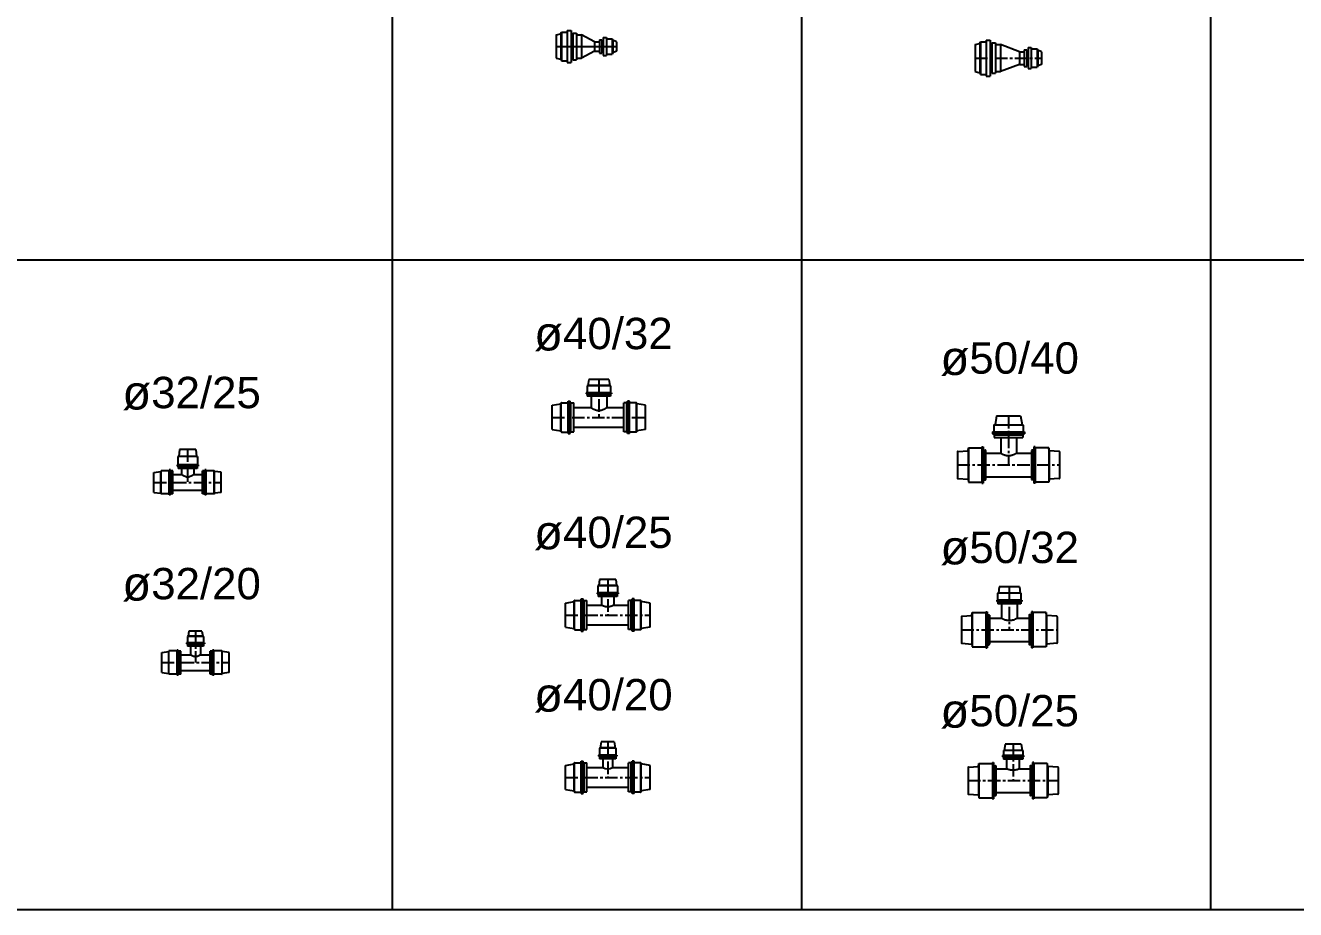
# Model space of a CAD drawing. Header units: millimetres. Extents: x 1218 to 72853, y -34712 to 16286.
# Drawn here: x 23928 to 27168, y -14644 to -12388 of the extents above; entities that cross this region are included whole.
import ezdxf

# ---------------------------------------------------------------- set-up
doc = ezdxf.new("R2010")
doc.units = ezdxf.units.MM
doc.linetypes.add('CENTER', pattern=[50.8, 31.75, -6.35, 6.35, -6.35])
doc.styles.get("Standard").update_dxf_attribs({"font": 'arial.ttf'})

# ---------------------------------------------------------------- blocks, each defined once
blk = doc.blocks.new('GIAM-D50x25 HDPE')
at = {"linetype": 'Continuous'}
for p, q in [((-69.8, 34.5), (-57.8, 37.3)), ((-69.8, 34.5), (-69.8, -34.5)), ((-57.8, 37.3), (-55.8, 41.8)), ((-55.8, 41.8), (-41.5, 41.8)), ((-41.5, 46), (-31.6, 46)), ((-27.3, 34.5), (-31.6, 34.5)), ((-27.3, 38.7), (-17.8, 38.7)), ((-17.8, 38.7), (-17.8, -38.7)), ((-17.8, 34.5), (-5.4, 34.5)), ((43, 16.2), (-5.4, 34.5)), ((43, 16.2), (55.4, 16.2)), ((55.4, 21.2), (55.4, -21.2)), ((55.4, 21.2), (62.1, 21.2)), ((62.1, 16.2), (65.5, 16.2)), ((65.5, 27), (73.4, 27)), ((73.4, 23.6), (88.3, 23.6)), ((89.8, 20.1), (88.3, 23.6)), ((99.1, 16.2), (89.8, 20.1)), ((99.1, 16.2), (99.1, -16.2)), ((43, -16.2), (-5.4, -34.5)), ((43, -16.2), (55.4, -16.2)), ((55.4, -21.2), (62.1, -21.2)), ((62.1, -16.2), (65.5, -16.2)), ((65.5, -27), (73.4, -27)), ((73.4, -23.6), (88.3, -23.6)), ((89.8, -20.1), (88.3, -23.6)), ((99.1, -16.2), (89.8, -20.1)), ((-69.8, -34.5), (-57.8, -37.3)), ((-57.8, -37.3), (-55.8, -41.8)), ((-55.8, -41.8), (-41.5, -41.8)), ((-41.5, -46), (-31.6, -46)), ((-27.3, -34.5), (-31.6, -34.5)), ((-27.3, -38.7), (-17.8, -38.7)), ((-17.8, -34.5), (-5.4, -34.5))]:
    blk.add_line(p, q, dxfattribs=at)
at = {"color": 8, "linetype": 'Continuous'}
for p, q in [((-57.8, 37.3), (-57.8, -37.3)), ((-55.8, 41.8), (-55.8, -41.8)), ((-41.5, 46), (-41.5, -46)), ((-31.6, 46), (-31.6, -46)), ((-27.3, 38.7), (-27.3, -38.7)), ((-5.4, 34.5), (-5.4, -34.5)), ((43, 16.2), (43, -16.2)), ((62.1, 21.2), (62.1, -21.2)), ((65.5, 27), (65.5, -27)), ((73.4, 27), (73.4, -27)), ((88.3, 23.6), (88.3, -23.6)), ((89.8, 20.1), (89.8, -20.1))]:
    blk.add_line(p, q, dxfattribs=at)
at = {"color": 8, "linetype": 'CENTER'}
blk.add_line((-69.8, 0), (99.1, 0), dxfattribs=at)
at = {"linetype": 'Continuous', "flags": 1}
for p in [(-41.5, 0), (73.4, 0)]:
    blk.add_attdef('AMC', p, '', height=0.5, dxfattribs=at)
blk = doc.blocks.new('GIAM-D40x20 HDPE')
at = {"color": 7}
for p, q in [((-57, 32.3), (-55.1, 36.8)), ((-55.1, 36.8), (-40.7, 36.8)), ((-40.7, 41), (-30.8, 41)), ((-26.5, 33.7), (-17, 33.7)), ((-17, 33.7), (-17, -33.7)), ((-69, 29.5), (-57, 32.3)), ((-69, 29.5), (-69, -29.5)), ((-26.5, 29.5), (-30.8, 29.5)), ((41.2, 17.2), (41.2, -17.2)), ((41.2, 17.2), (47.8, 17.2)), ((47.8, 12.2), (51.3, 12.2)), ((51.3, 23), (59.2, 23)), ((59.2, 19.6), (74.1, 19.6)), ((75.6, 16.1), (74.1, 19.6)), ((84.8, 12.2), (75.6, 16.1)), ((84.8, 12.2), (84.8, -12.2)), ((-69, -29.5), (-57, -32.3)), ((-57, -32.3), (-55.1, -36.8)), ((-26.5, -29.5), (-30.8, -29.5)), ((41.2, -17.2), (47.8, -17.2)), ((47.8, -12.2), (51.3, -12.2)), ((51.3, -23), (59.2, -23)), ((59.2, -19.6), (74.1, -19.6)), ((75.6, -16.1), (74.1, -19.6)), ((84.8, -12.2), (75.6, -16.1)), ((-55.1, -36.8), (-40.7, -36.8)), ((-40.7, -41), (-30.8, -41)), ((-26.5, -33.7), (-17, -33.7))]:
    blk.add_line(p, q, dxfattribs=at)
at = {"color": 8}
for p, q in [((-55.1, 36.8), (-55.1, -36.8)), ((-40.7, 41), (-40.7, -41)), ((-30.8, 41), (-30.8, -41)), ((-26.5, 33.7), (-26.5, -33.7)), ((-69, 0), (84.8, 0)), ((-57, 32.3), (-57, -32.3)), ((-4.6, 29.5), (-4.6, -29.5)), ((28.8, 12.2), (28.8, -12.2)), ((47.8, 17.2), (47.8, -17.2)), ((51.3, 23), (51.3, -23)), ((59.2, 23), (59.2, -23)), ((74.1, 19.6), (74.1, -19.6)), ((75.6, 16.1), (75.6, -16.1))]:
    blk.add_line(p, q, dxfattribs=at)
for p, q in [((-17, 29.5), (-4.6, 29.5)), ((28.8, 12.2), (-4.6, 29.5)), ((28.8, 12.2), (41.2, 12.2)), ((-17, -29.5), (-4.6, -29.5)), ((28.8, -12.2), (-4.6, -29.5)), ((28.8, -12.2), (41.2, -12.2))]:
    blk.add_line(p, q)
at = {"linetype": 'Continuous', "flags": 1}
for p in [(-40.7, 0), (59.2, 0)]:
    blk.add_attdef('AMC', p, '', height=0.5, dxfattribs=at)
blk = doc.blocks.new('TE-D50x40 HDPE')
at = {"color": 7}
for p, q in [((-37.4, 101.3), (-37.4, 84.6)), ((-34.5, 102.8), (-36.8, 102.1)), ((-30.7, 125.1), (-34.5, 102.8)), ((-30.7, 125.1), (30.7, 125.1)), ((30.7, 125.1), (34.5, 102.8)), ((34.5, 102.8), (36.8, 102.1)), ((37.4, 101.3), (37.4, 84.6)), ((-41, 84.6), (-41, 79.5)), ((-36.9, 77.3), (-36.9, 69.9)), ((-36.9, 69.9), (36.9, 69.9)), ((-34.9, 79.5), (-34.9, 77.3)), ((34.9, 79.5), (34.9, 77.3)), ((36.9, 77.3), (36.9, 69.9)), ((41, 84.6), (41, 79.5)), ((-130.1, 33.4), (-130.1, -33.4)), ((-129.1, 34.4), (-103.4, 36.5)), ((-103.4, 36.5), (-102.5, 43.8)), ((-102.5, 43.8), (-68, 43.8)), ((-68, 46), (-64.9, 46)), ((-63.5, 36.8), (-64.9, 36.8)), ((-63.5, 38.1), (-59.8, 38.1)), ((-58.8, 37.1), (-58.8, -37.1)), ((58.8, 37.1), (58.8, -37.1)), ((63.5, 38.1), (59.8, 38.1)), ((63.5, 36.8), (64.9, 36.8)), ((68, 46), (64.9, 46)), ((102.5, 43.8), (68, 43.8)), ((103.4, 36.5), (102.5, 43.8)), ((129.1, 34.4), (103.4, 36.5)), ((130.1, 33.4), (130.1, -33.4)), ((-129.1, -34.4), (-103.4, -36.5)), ((-103.4, -36.5), (-102.5, -43.8)), ((-102.5, -43.8), (-68, -43.8)), ((-68, -46), (-64.9, -46)), ((-63.5, -36.8), (-64.9, -36.8)), ((-63.5, -38.1), (-59.8, -38.1)), ((63.5, -38.1), (59.8, -38.1)), ((63.5, -36.8), (64.9, -36.8)), ((68, -46), (64.9, -46)), ((102.5, -43.8), (68, -43.8)), ((103.4, -36.5), (102.5, -43.8)), ((129.1, -34.4), (103.4, -36.5))]:
    blk.add_line(p, q, dxfattribs=at)
at = {"color": 8}
for p, q in [((-36.8, 102.1), (36.8, 102.1)), ((-34.5, 102.8), (34.5, 102.8)), ((-41, 84.6), (41, 84.6)), ((-41, 79.5), (41, 79.5)), ((-36.9, 77.3), (36.9, 77.3)), ((-103.4, 36.5), (-103.4, -36.5)), ((-102.5, 43.8), (-102.5, -43.8)), ((-68, 46), (-68, -46)), ((-64.9, 46), (-64.9, -46)), ((-63.5, 38.1), (-63.5, -38.1)), ((63.5, 38.1), (63.5, -38.1)), ((64.9, 46), (64.9, -46)), ((68, 46), (68, -46)), ((102.5, 43.8), (102.5, -43.8)), ((103.4, 36.5), (103.4, -36.5))]:
    blk.add_line(p, q, dxfattribs=at)
at = {"color": 8, "linetype": 'CENTER'}
for p, q in [((0, 125.1), (0, 0)), ((-130.1, 0), (130.1, 0))]:
    blk.add_line(p, q, dxfattribs=at)
for p, q in [((-20, 69.9), (-20, 30)), ((20, 69.9), (20, 30)), ((-58.8, 30), (-20, 30)), ((20, 30), (58.8, 30)), ((-58.8, -30), (58.8, -30))]:
    blk.add_line(p, q)
at = {"color": 7}
for centre, radius, start, end in [((-36.7, 101.3), 0.726, 99.043, 184.7105), ((36.7, 101.3), 0.726, 355.2895, 80.957), ((-129.1, 33.4), 0.997, 90, 180), ((-59.8, 37.1), 1, 0, 90), ((59.8, 37.1), 1, 90, 180), ((129.1, 33.4), 0.997, 0, 90), ((-129.1, -33.4), 0.997, 180, 270), ((-59.8, -37.1), 1, 270, 0), ((59.8, -37.1), 1, 180, 270), ((129.1, -33.4), 0.997, 270, 0)]:
    blk.add_arc(centre, radius, start, end, dxfattribs=at)
for points, knots in [([(-20, 30), (-19.7, 29.8), (-19.3, 29.7), (-18.4, 29.2), (-17.8, 28.8), (-16.5, 28.2), (-15.8, 27.9), (-13.6, 26.9), (-12.1, 26.3), (-9.6, 25.5), (-8.8, 25.3), (-7.1, 24.9), (-6.2, 24.7), (-4.4, 24.4), (-3.5, 24.3), (-1.8, 24.1), (-0.9, 24.1), (0, 24.1)], [145.423359, 145.423359, 145.423359, 145.423359, 147.00832, 147.00832, 149.648771, 149.648771, 152.289222, 152.289222, 157.570124, 157.570124, 160.210575, 160.210575, 162.851026, 162.851026, 165.491477, 165.491477, 168.131928, 168.131928, 168.131928, 168.131928]), ([(0, 24.1), (0.9, 24.1), (1.8, 24.1), (3.5, 24.3), (4.4, 24.4), (6.2, 24.7), (7.1, 24.9), (8.8, 25.3), (9.6, 25.5), (12.1, 26.3), (13.6, 26.9), (15.8, 27.9), (16.5, 28.2), (17.8, 28.9), (18.4, 29.2), (19.3, 29.7), (19.7, 29.8), (20, 30)], [0, 0, 0, 0, 2.640588, 2.640588, 5.281176, 5.281176, 7.921764, 7.921764, 10.562352, 10.562352, 15.843528, 15.843528, 18.484116, 18.484116, 21.124704, 21.124704, 22.710371, 22.710371, 22.710371, 22.710371])]:
    blk.add_open_spline(points, degree=3, knots=knots, dxfattribs=at)
at = {"linetype": 'Continuous', "flags": 1}
for p in [(0, 84.6), (-68, 0), (68, 0)]:
    blk.add_attdef('AMC', p, '', height=0.5, dxfattribs=at)
blk = doc.blocks.new('TE-D50x32 HDPE')
at = {"color": 7}
for p, q in [((-25.6, 109.2), (-27.9, 93.5)), ((25.6, 109.2), (-25.6, 109.2)), ((25.6, 109.2), (27.9, 93.5)), ((-32, 75.2), (-32, 72)), ((-27.9, 93.5), (-29.8, 93)), ((-29.8, 93), (-29.8, 75.2)), ((-29.5, 70.6), (-29.5, 66)), ((29.5, 66), (-29.5, 66)), ((-28.2, 72), (-28.2, 70.6)), ((27.9, 93.5), (29.8, 93)), ((28.2, 72), (28.2, 70.6)), ((29.5, 70.6), (29.5, 66)), ((29.8, 93), (29.8, 75.2)), ((32, 75.2), (32, 72)), ((-122, 33.4), (-122, -33.4)), ((-121, 34.4), (-95.3, 36.5)), ((-95.3, 36.5), (-94.4, 43.8)), ((-94.4, 43.8), (-59.9, 43.8)), ((-59.9, 46), (-56.8, 46)), ((-55.4, 36.8), (-56.8, 36.8)), ((-55.4, 38.1), (-51.7, 38.1)), ((-50.7, 37.1), (-50.7, -37.1)), ((50.7, 37.1), (50.7, -37.1)), ((55.4, 38.1), (51.7, 38.1)), ((55.4, 36.8), (56.8, 36.8)), ((59.9, 46), (56.8, 46)), ((94.4, 43.8), (59.9, 43.8)), ((95.3, 36.5), (94.4, 43.8)), ((121, 34.4), (95.3, 36.5)), ((122, 33.4), (122, -33.4)), ((-121, -34.4), (-95.3, -36.5)), ((-95.3, -36.5), (-94.4, -43.8)), ((-94.4, -43.8), (-59.9, -43.8)), ((-59.9, -46), (-56.8, -46)), ((-55.4, -36.8), (-56.8, -36.8)), ((-55.4, -38.1), (-51.7, -38.1)), ((55.4, -38.1), (51.7, -38.1)), ((55.4, -36.8), (56.8, -36.8)), ((59.9, -46), (56.8, -46)), ((94.4, -43.8), (59.9, -43.8)), ((95.3, -36.5), (94.4, -43.8)), ((121, -34.4), (95.3, -36.5))]:
    blk.add_line(p, q, dxfattribs=at)
at = {"color": 8, "linetype": 'CENTER'}
for p, q in [((0, 109.2), (0, 0)), ((-122, 0), (122, 0))]:
    blk.add_line(p, q, dxfattribs=at)
at = {"color": 8}
for p, q in [((32, 75.2), (-32, 75.2)), ((32, 72), (-32, 72)), ((29.8, 93), (-29.8, 93)), ((29.5, 70.6), (-29.5, 70.6)), ((27.9, 93.5), (-27.9, 93.5)), ((-95.3, 36.5), (-95.3, -36.5)), ((-94.4, 43.8), (-94.4, -43.8)), ((-59.9, 46), (-59.9, -46)), ((-56.8, 46), (-56.8, -46)), ((-55.4, 38.1), (-55.4, -38.1)), ((55.4, 38.1), (55.4, -38.1)), ((56.8, 46), (56.8, -46)), ((59.9, 46), (59.9, -46)), ((94.4, 43.8), (94.4, -43.8)), ((95.3, 36.5), (95.3, -36.5))]:
    blk.add_line(p, q, dxfattribs=at)
for p, q in [((-20, 66), (-20, 30)), ((20, 66), (20, 30)), ((-50.7, 30), (-20, 30)), ((20, 30), (50.7, 30)), ((-50.7, -30), (50.7, -30))]:
    blk.add_line(p, q)
at = {"color": 7}
for centre, radius, start, end in [((-121, 33.4), 0.997, 90, 180), ((-51.7, 37.1), 1, 0, 90), ((51.7, 37.1), 1, 90, 180), ((121, 33.4), 0.997, 0, 90), ((-121, -33.4), 0.997, 180, 270), ((-51.7, -37.1), 1, 270, 0), ((51.7, -37.1), 1, 180, 270), ((121, -33.4), 0.997, 270, 0)]:
    blk.add_arc(centre, radius, start, end, dxfattribs=at)
for points, knots in [([(-20, 30), (-19.7, 29.8), (-19.3, 29.6), (-18.4, 29.1), (-17.8, 28.8), (-16.5, 28.2), (-15.8, 27.9), (-13.6, 26.9), (-12.1, 26.3), (-9.6, 25.5), (-8.8, 25.3), (-7.1, 24.9), (-6.2, 24.7), (-4.4, 24.4), (-3.5, 24.3), (-1.8, 24.1), (-0.9, 24.1), (0, 24.1)], [145.423479, 145.423479, 145.423479, 145.423479, 147.008398, 147.008398, 149.648839, 149.648839, 152.28928, 152.28928, 157.570163, 157.570163, 160.210604, 160.210604, 162.851046, 162.851046, 165.491487, 165.491487, 168.131928, 168.131928, 168.131928, 168.131928]), ([(0, 24.1), (0.9, 24.1), (1.8, 24.1), (3.5, 24.3), (4.4, 24.4), (6.2, 24.7), (7.1, 24.9), (8.8, 25.3), (9.6, 25.5), (12.1, 26.3), (13.6, 26.9), (15.8, 27.9), (16.5, 28.2), (17.8, 28.8), (18.4, 29.1), (19.3, 29.6), (19.7, 29.8), (20, 30)], [0, 0, 0, 0, 2.640597, 2.640597, 5.281193, 5.281193, 7.92179, 7.92179, 10.562387, 10.562387, 15.84358, 15.84358, 18.484176, 18.484176, 21.124773, 21.124773, 22.710492, 22.710492, 22.710492, 22.710492])]:
    blk.add_open_spline(points, degree=3, knots=knots, dxfattribs=at)
at = {"linetype": 'Continuous', "flags": 1}
for p in [(0, 75.2), (-59.9, 0), (59.9, 0)]:
    blk.add_attdef('AMC', p, '', height=0.5, dxfattribs=at)
blk = doc.blocks.new('TE-D50x25 HDPE')
at = {"color": 7}
for p, q in [((-22.9, 77.3), (-24.8, 76.7)), ((-24.8, 76.7), (-24.8, 63.9)), ((-20.6, 93), (-22.9, 77.3)), ((20.6, 93), (-20.6, 93)), ((20.6, 93), (22.9, 77.3)), ((22.9, 77.3), (24.8, 76.7)), ((24.8, 76.7), (24.8, 63.9)), ((-115, 33.4), (-115, -33.4)), ((-114, 34.4), (-88.3, 36.5)), ((-88.3, 36.5), (-87.4, 43.8)), ((-87.4, 43.8), (-52.9, 43.8)), ((-52.9, 46), (-49.8, 46)), ((-48.4, 36.8), (-49.8, 36.8)), ((-48.4, 38.1), (-44.7, 38.1)), ((-43.7, 37.1), (-43.7, -37.1)), ((-27, 63.9), (-27, 60.8)), ((-24.5, 59.4), (-24.5, 54.7)), ((24.5, 54.7), (-24.5, 54.7)), ((-23.2, 60.8), (-23.2, 59.4)), ((23.2, 60.8), (23.2, 59.4)), ((24.5, 59.4), (24.5, 54.7)), ((27, 63.9), (27, 60.8)), ((43.7, 37.1), (43.7, -37.1)), ((48.4, 38.1), (44.7, 38.1)), ((48.4, 36.8), (49.8, 36.8)), ((52.9, 46), (49.8, 46)), ((87.4, 43.8), (52.9, 43.8)), ((88.3, 36.5), (87.4, 43.8)), ((114, 34.4), (88.3, 36.5)), ((115, 33.4), (115, -33.4)), ((-114, -34.4), (-88.3, -36.5)), ((-88.3, -36.5), (-87.4, -43.8)), ((-87.4, -43.8), (-52.9, -43.8)), ((-52.9, -46), (-49.8, -46)), ((-48.4, -36.8), (-49.8, -36.8)), ((-48.4, -38.1), (-44.7, -38.1)), ((48.4, -38.1), (44.7, -38.1)), ((48.4, -36.8), (49.8, -36.8)), ((52.9, -46), (49.8, -46)), ((87.4, -43.8), (52.9, -43.8)), ((88.3, -36.5), (87.4, -43.8)), ((114, -34.4), (88.3, -36.5))]:
    blk.add_line(p, q, dxfattribs=at)
at = {"color": 8}
for p, q in [((24.8, 76.7), (-24.8, 76.7)), ((22.9, 77.3), (-22.9, 77.3)), ((-88.3, 36.5), (-88.3, -36.5)), ((-87.4, 43.8), (-87.4, -43.8)), ((-52.9, 46), (-52.9, -46)), ((-49.8, 46), (-49.8, -46)), ((-48.4, 38.1), (-48.4, -38.1)), ((27, 63.9), (-27, 63.9)), ((27, 60.8), (-27, 60.8)), ((24.5, 59.4), (-24.5, 59.4)), ((48.4, 38.1), (48.4, -38.1)), ((49.8, 46), (49.8, -46)), ((52.9, 46), (52.9, -46)), ((87.4, 43.8), (87.4, -43.8)), ((88.3, 36.5), (88.3, -36.5))]:
    blk.add_line(p, q, dxfattribs=at)
at = {"color": 8, "linetype": 'CENTER'}
for p, q in [((0, 93), (0, 0)), ((-115, 0), (115, 0))]:
    blk.add_line(p, q, dxfattribs=at)
for p, q in [((-16, 30), (-16, 54.7)), ((16, 30), (16, 54.7)), ((-43.7, 30), (-16, 30)), ((16, 30), (43.7, 30)), ((-43.7, -30), (43.7, -30))]:
    blk.add_line(p, q)
at = {"color": 7}
for centre, radius, start, end in [((-114, 33.4), 0.997, 90, 180), ((-44.7, 37.1), 1, 0, 90), ((44.7, 37.1), 1, 90, 180), ((114, 33.4), 0.997, 0, 90), ((-114, -33.4), 0.997, 180, 270), ((-44.7, -37.1), 1, 270, 0), ((44.7, -37.1), 1, 180, 270), ((114, -33.4), 0.997, 270, 0)]:
    blk.add_arc(centre, radius, start, end, dxfattribs=at)
for points, knots in [([(0, 26.5), (-0.7, 26.5), (-1.4, 26.5), (-2.8, 26.6), (-3.6, 26.6), (-5, 26.8), (-5.7, 26.9), (-7.1, 27.2), (-7.8, 27.3), (-9.8, 27.8), (-11, 28.2), (-13.4, 29), (-14.5, 29.4), (-15.6, 29.8), (-15.8, 29.9), (-16, 30)], [0, 0, 0, 0, 2.10813, 2.10813, 4.216259, 4.216259, 6.324389, 6.324389, 8.432519, 8.432519, 12.648778, 12.648778, 16.865037, 16.865037, 17.712172, 17.712172, 17.712172, 17.712172]), ([(16, 30), (15.8, 29.9), (15.6, 29.8), (14.5, 29.4), (13.4, 29), (11, 28.2), (9.8, 27.8), (7.8, 27.3), (7.1, 27.2), (5.7, 26.9), (5, 26.8), (3.6, 26.6), (2.8, 26.6), (1.4, 26.5), (0.7, 26.5), (0, 26.5)], [116.960332, 116.960332, 116.960332, 116.960332, 117.807829, 117.807829, 122.024318, 122.024318, 126.240807, 126.240807, 128.349051, 128.349051, 130.457296, 130.457296, 132.56554, 132.56554, 134.673785, 134.673785, 134.673785, 134.673785])]:
    blk.add_open_spline(points, degree=3, knots=knots)
at = {"linetype": 'Continuous', "flags": 1}
for p in [(0, 63.9), (-52.9, 0), (52.9, 0)]:
    blk.add_attdef('AMC', p, '', height=0.5, dxfattribs=at)
blk = doc.blocks.new('TE-D40x32 HDPE')
at = {"color": 7}
for p, q in [((-27.9, 81.3), (-29.8, 80.7)), ((-29.8, 80.7), (-29.8, 62.9)), ((-25.6, 97), (-27.9, 81.3)), ((25.6, 97), (-25.6, 97)), ((25.6, 97), (27.9, 81.3)), ((27.9, 81.3), (29.8, 80.7)), ((29.8, 80.7), (29.8, 62.9)), ((-119, 30.7), (-96.7, 34.5)), ((-96.7, 34.5), (-96, 36.8)), ((-95.2, 37.4), (-78.5, 37.4)), ((-78.5, 41), (-73.4, 41)), ((-73.4, 34.9), (-71.2, 34.9)), ((-71.2, 36.9), (-63.8, 36.9)), ((-63.8, -36.9), (-63.8, 36.9)), ((-32, 62.9), (-32, 59.8)), ((-29.5, 58.4), (-29.5, 53.7)), ((29.5, 53.7), (-29.5, 53.7)), ((-28.2, 59.8), (-28.2, 58.4)), ((28.2, 59.8), (28.2, 58.4)), ((29.5, 58.4), (29.5, 53.7)), ((32, 62.9), (32, 59.8)), ((63.8, -36.9), (63.8, 36.9)), ((71.2, 36.9), (63.8, 36.9)), ((73.4, 34.9), (71.2, 34.9)), ((78.5, 41), (73.4, 41)), ((95.2, 37.4), (78.5, 37.4)), ((96.7, 34.5), (96, 36.8)), ((119, 30.7), (96.7, 34.5)), ((-119, -30.7), (-119, 30.7)), ((119, -30.7), (119, 30.7)), ((-119, -30.7), (-96.7, -34.5)), ((119, -30.7), (96.7, -34.5)), ((-96.7, -34.5), (-96, -36.8)), ((-95.2, -37.4), (-78.5, -37.4)), ((-78.5, -41), (-73.4, -41)), ((-73.4, -34.9), (-71.2, -34.9)), ((-71.2, -36.9), (-63.8, -36.9)), ((71.2, -36.9), (63.8, -36.9)), ((73.4, -34.9), (71.2, -34.9)), ((78.5, -41), (73.4, -41)), ((95.2, -37.4), (78.5, -37.4)), ((96.7, -34.5), (96, -36.8))]:
    blk.add_line(p, q, dxfattribs=at)
at = {"color": 8}
for p, q in [((29.8, 80.7), (-29.8, 80.7)), ((27.9, 81.3), (-27.9, 81.3)), ((-96.7, -34.5), (-96.7, 34.5)), ((-96, -36.8), (-96, 36.8)), ((-78.5, -41), (-78.5, 41)), ((-73.4, -41), (-73.4, 41)), ((-71.2, -36.9), (-71.2, 36.9)), ((32, 62.9), (-32, 62.9)), ((32, 59.8), (-32, 59.8)), ((29.5, 58.4), (-29.5, 58.4)), ((71.2, -36.9), (71.2, 36.9)), ((73.4, -41), (73.4, 41)), ((78.5, -41), (78.5, 41)), ((96, -36.8), (96, 36.8)), ((96.7, -34.5), (96.7, 34.5))]:
    blk.add_line(p, q, dxfattribs=at)
at = {"color": 8, "linetype": 'CENTER'}
for p, q in [((0, 97), (0, 0)), ((-119, 0), (119, 0))]:
    blk.add_line(p, q, dxfattribs=at)
for p, q in [((-20, 53.7), (-20, 25)), ((20, 53.7), (20, 25)), ((-63.8, 25), (-20, 25)), ((20, 25), (63.8, 25)), ((-63.8, -25), (63.8, -25))]:
    blk.add_line(p, q)
at = {"color": 7}
for centre, start, end in [((-95.2, 36.7), 85.2895, 170.957), ((95.2, 36.7), 9.043, 94.7105), ((-95.2, -36.7), 189.043, 274.7105), ((95.2, -36.7), 265.2895, 350.957)]:
    blk.add_arc(centre, 0.726, start, end, dxfattribs=at)
for points, knots in [([(-20, 25), (-19.7, 24.8), (-19.3, 24.6), (-18.4, 24), (-17.8, 23.6), (-16.5, 22.8), (-15.8, 22.5), (-13.6, 21.3), (-12.1, 20.6), (-9.7, 19.6), (-8.8, 19.3), (-7.1, 18.7), (-6.2, 18.5), (-4.5, 18.1), (-3.6, 18), (-1.8, 17.7), (-0.9, 17.7), (0, 17.7)], [147.81632, 147.81632, 147.81632, 147.81632, 149.439186, 149.439186, 152.139764, 152.139764, 154.840343, 154.840343, 160.241501, 160.241501, 162.94208, 162.94208, 165.642659, 165.642659, 168.343238, 168.343238, 171.043817, 171.043817, 171.043817, 171.043817]), ([(0, 17.7), (0.9, 17.7), (1.8, 17.7), (3.6, 18), (4.5, 18.1), (6.2, 18.5), (7.1, 18.7), (8.8, 19.3), (9.7, 19.6), (12.1, 20.6), (13.6, 21.3), (15.8, 22.5), (16.5, 22.8), (17.8, 23.6), (18.4, 24), (19.3, 24.6), (19.7, 24.8), (20, 25)], [0, 0, 0, 0, 2.700768, 2.700768, 5.401537, 5.401537, 8.102305, 8.102305, 10.803074, 10.803074, 16.20461, 16.20461, 18.905379, 18.905379, 21.606147, 21.606147, 23.229263, 23.229263, 23.229263, 23.229263])]:
    blk.add_open_spline(points, degree=3, knots=knots)
at = {"linetype": 'Continuous', "flags": 1}
for p in [(0, 62.9), (-78.5, 0), (78.5, 0)]:
    blk.add_attdef('AMC', p, '', height=0.5, dxfattribs=at)
blk = doc.blocks.new('TE-D40x25 HDPE')
at = {"color": 7}
for p, q in [((-22.9, 75.3), (-24.8, 74.7)), ((-24.8, 74.7), (-24.8, 56.9)), ((-20.6, 91), (-22.9, 75.3)), ((20.6, 91), (-20.6, 91)), ((20.6, 91), (22.9, 75.3)), ((22.9, 75.3), (24.8, 74.7)), ((24.8, 74.7), (24.8, 56.9)), ((-108, 30.7), (-85.7, 34.5)), ((-85.7, 34.5), (-85, 36.8)), ((-84.2, 37.4), (-67.5, 37.4)), ((-67.5, 41), (-62.4, 41)), ((-62.4, 34.9), (-60.2, 34.9)), ((-60.2, 36.9), (-52.8, 36.9)), ((-52.8, -36.9), (-52.8, 36.9)), ((-27, 56.9), (-27, 53.8)), ((-24.5, 52.4), (-24.5, 47.7)), ((24.5, 47.7), (-24.5, 47.7)), ((-23.2, 53.8), (-23.2, 52.4)), ((23.2, 53.8), (23.2, 52.4)), ((24.5, 52.4), (24.5, 47.7)), ((27, 56.9), (27, 53.8)), ((52.8, -36.9), (52.8, 36.9)), ((60.2, 36.9), (52.8, 36.9)), ((62.4, 34.9), (60.2, 34.9)), ((67.5, 41), (62.4, 41)), ((84.2, 37.4), (67.5, 37.4)), ((85.7, 34.5), (85, 36.8)), ((108, 30.7), (85.7, 34.5)), ((-108, -30.7), (-108, 30.7)), ((108, -30.7), (108, 30.7)), ((-108, -30.7), (-85.7, -34.5)), ((108, -30.7), (85.7, -34.5)), ((-85.7, -34.5), (-85, -36.8)), ((-84.2, -37.4), (-67.5, -37.4)), ((-67.5, -41), (-62.4, -41)), ((-62.4, -34.9), (-60.2, -34.9)), ((-60.2, -36.9), (-52.8, -36.9)), ((60.2, -36.9), (52.8, -36.9)), ((62.4, -34.9), (60.2, -34.9)), ((67.5, -41), (62.4, -41)), ((84.2, -37.4), (67.5, -37.4)), ((85.7, -34.5), (85, -36.8))]:
    blk.add_line(p, q, dxfattribs=at)
at = {"color": 8}
for p, q in [((24.8, 74.7), (-24.8, 74.7)), ((22.9, 75.3), (-22.9, 75.3)), ((-85.7, -34.5), (-85.7, 34.5)), ((-85, -36.8), (-85, 36.8)), ((-67.5, -41), (-67.5, 41)), ((-62.4, -41), (-62.4, 41)), ((-60.2, -36.9), (-60.2, 36.9)), ((27, 56.9), (-27, 56.9)), ((27, 53.8), (-27, 53.8)), ((24.5, 52.4), (-24.5, 52.4)), ((60.2, -36.9), (60.2, 36.9)), ((62.4, -41), (62.4, 41)), ((67.5, -41), (67.5, 41)), ((85, -36.8), (85, 36.8)), ((85.7, -34.5), (85.7, 34.5))]:
    blk.add_line(p, q, dxfattribs=at)
at = {"color": 8, "linetype": 'CENTER'}
for p, q in [((0, 91), (0, 0)), ((-108, 0), (108, 0))]:
    blk.add_line(p, q, dxfattribs=at)
for p, q in [((-16, 47.7), (-16, 25)), ((16, 47.7), (16, 25)), ((-52.8, 25), (-16, 25)), ((16, 25), (52.8, 25)), ((-52.8, -25), (52.8, -25))]:
    blk.add_line(p, q)
at = {"color": 7}
for centre, start, end in [((-84.2, 36.7), 85.2895, 170.957), ((84.2, 36.7), 9.043, 94.7105), ((-84.2, -36.7), 189.043, 274.7105), ((84.2, -36.7), 265.2895, 350.957)]:
    blk.add_arc(centre, 0.726, start, end, dxfattribs=at)
for points, knots in [([(0, 20.8), (-0.7, 20.8), (-1.4, 20.8), (-2.9, 20.9), (-3.6, 21), (-5, 21.2), (-5.7, 21.4), (-7.1, 21.7), (-7.8, 21.8), (-9.8, 22.4), (-11.1, 22.9), (-13.4, 23.8), (-14.5, 24.3), (-15.6, 24.8), (-15.8, 24.9), (-16, 25)], [0, 0, 0, 0, 2.130044, 2.130044, 4.260088, 4.260088, 6.390132, 6.390132, 8.520175, 8.520175, 12.780263, 12.780263, 17.040351, 17.040351, 17.899573, 17.899573, 17.899573, 17.899573]), ([(16, 25), (15.8, 24.9), (15.6, 24.8), (14.5, 24.3), (13.4, 23.8), (11.1, 22.9), (9.8, 22.4), (7.8, 21.8), (7.1, 21.7), (5.7, 21.4), (5, 21.2), (3.6, 21), (2.9, 20.9), (1.4, 20.8), (0.7, 20.8), (0, 20.8)], [117.953097, 117.953097, 117.953097, 117.953097, 118.812506, 118.812506, 123.072897, 123.072897, 127.333289, 127.333289, 129.463485, 129.463485, 131.593681, 131.593681, 133.723877, 133.723877, 135.854073, 135.854073, 135.854073, 135.854073])]:
    blk.add_open_spline(points, degree=3, knots=knots, dxfattribs=at)
at = {"linetype": 'Continuous', "flags": 1}
for p in [(0, 56.9), (-67.5, 0), (67.5, 0)]:
    blk.add_attdef('AMC', p, '', height=0.5, dxfattribs=at)
blk = doc.blocks.new('TE-D40x20 HDPE')
at = {"color": 7}
for p, q in [((-18.9, 75.3), (-20.8, 74.7)), ((-20.8, 74.7), (-20.8, 56.9)), ((-16.6, 91), (-18.9, 75.3)), ((16.6, 91), (-16.6, 91)), ((16.6, 91), (18.9, 75.3)), ((18.9, 75.3), (20.8, 74.7)), ((20.8, 74.7), (20.8, 56.9)), ((-108, 30.7), (-85.7, 34.5)), ((-85.7, 34.5), (-85, 36.8)), ((-84.2, 37.4), (-67.5, 37.4)), ((-67.5, 41), (-62.4, 41)), ((-62.4, 34.9), (-60.2, 34.9)), ((-60.2, 36.9), (-52.8, 36.9)), ((-52.8, -36.9), (-52.8, 36.9)), ((-23, 56.9), (-23, 53.8)), ((-20.5, 52.4), (-20.5, 47.7)), ((20.5, 47.7), (-20.5, 47.7)), ((-19.2, 53.8), (-19.2, 52.4)), ((19.2, 53.8), (19.2, 52.4)), ((20.5, 52.4), (20.5, 47.7)), ((23, 56.9), (23, 53.8)), ((52.8, -36.9), (52.8, 36.9)), ((60.2, 36.9), (52.8, 36.9)), ((62.4, 34.9), (60.2, 34.9)), ((67.5, 41), (62.4, 41)), ((84.2, 37.4), (67.5, 37.4)), ((85.7, 34.5), (85, 36.8)), ((108, 30.7), (85.7, 34.5)), ((-108, -30.7), (-108, 30.7)), ((108, -30.7), (108, 30.7)), ((-108, -30.7), (-85.7, -34.5)), ((108, -30.7), (85.7, -34.5)), ((-85.7, -34.5), (-85, -36.8)), ((-84.2, -37.4), (-67.5, -37.4)), ((-67.5, -41), (-62.4, -41)), ((-62.4, -34.9), (-60.2, -34.9)), ((-60.2, -36.9), (-52.8, -36.9)), ((60.2, -36.9), (52.8, -36.9)), ((62.4, -34.9), (60.2, -34.9)), ((67.5, -41), (62.4, -41)), ((84.2, -37.4), (67.5, -37.4)), ((85.7, -34.5), (85, -36.8))]:
    blk.add_line(p, q, dxfattribs=at)
at = {"color": 8}
for p, q in [((20.8, 74.7), (-20.8, 74.7)), ((18.9, 75.3), (-18.9, 75.3)), ((-85.7, -34.5), (-85.7, 34.5)), ((-85, -36.8), (-85, 36.8)), ((-67.5, -41), (-67.5, 41)), ((-62.4, -41), (-62.4, 41)), ((-60.2, -36.9), (-60.2, 36.9)), ((23, 56.9), (-23, 56.9)), ((23, 53.8), (-23, 53.8)), ((20.5, 52.4), (-20.5, 52.4)), ((60.2, -36.9), (60.2, 36.9)), ((62.4, -41), (62.4, 41)), ((67.5, -41), (67.5, 41)), ((85, -36.8), (85, 36.8)), ((85.7, -34.5), (85.7, 34.5))]:
    blk.add_line(p, q, dxfattribs=at)
at = {"color": 8, "linetype": 'CENTER'}
for p, q in [((0, 91), (0, 0)), ((-108, 0), (108, 0))]:
    blk.add_line(p, q, dxfattribs=at)
for p, q in [((-12, 47.7), (-12, 25)), ((12, 47.7), (12, 25)), ((-52.8, 25), (-12, 25)), ((12, 25), (52.8, 25)), ((-52.8, -25), (52.8, -25))]:
    blk.add_line(p, q)
at = {"color": 7}
for centre, start, end in [((-84.2, 36.7), 85.2895, 170.957), ((84.2, 36.7), 9.043, 94.7105), ((-84.2, -36.7), 189.043, 274.7105), ((84.2, -36.7), 265.2895, 350.957)]:
    blk.add_arc(centre, 0.726, start, end, dxfattribs=at)
blk.add_arc((0, 47.8), 25.7, 242.2004, 297.8103)
at = {"linetype": 'Continuous', "flags": 1}
for p in [(0, 56.9), (-67.5, 0), (67.5, 0)]:
    blk.add_attdef('AMC', p, '', height=0.5, dxfattribs=at)
blk = doc.blocks.new('TE-D32x25 HDPE')
at = {"linetype": 'Continuous'}
for p, q in [((-22.9, 66.3), (-24.7, 65.7)), ((-24.7, 65.7), (-24.7, 44.9)), ((-20.6, 83.9), (-22.9, 66.3)), ((20.6, 83.9), (-20.6, 83.9)), ((20.6, 83.9), (22.9, 66.3)), ((22.9, 66.3), (24.7, 65.7)), ((24.7, 65.7), (24.7, 44.9)), ((-27, 44.9), (-27, 41.7)), ((-24.5, 40.4), (-24.5, 35.7)), ((24.5, 35.7), (-24.5, 35.7)), ((-23.2, 41.7), (-23.2, 40.4)), ((-16, 35.7), (-16, 20)), ((16, 35.7), (16, 20)), ((23.2, 41.7), (23.2, 40.4)), ((24.5, 40.4), (24.5, 35.7)), ((27, 44.9), (27, 41.7)), ((-85.9, 25.5), (-68.2, 27.9)), ((-85.9, -25.5), (-85.9, 25.5)), ((-68.2, 27.9), (-67.7, 29.7)), ((-46.9, 29.7), (-67.7, 29.7)), ((-43.7, 32), (-46.9, 32)), ((-42.4, 28.2), (-43.7, 28.2)), ((-37.7, 29.4), (-42.4, 29.4)), ((-37.7, -29.4), (-37.7, 29.4)), ((-37.7, 20), (-16, 20)), ((16, 20), (37.7, 20)), ((37.7, -29.4), (37.7, 29.4)), ((42.4, 29.4), (37.7, 29.4)), ((43.7, 28.2), (42.4, 28.2)), ((46.9, 32), (43.7, 32)), ((67.3, 29.7), (46.9, 29.7)), ((68.2, 27.9), (67.8, 29.3)), ((85.9, 25.6), (68.2, 27.9)), ((85.9, -25.6), (85.9, 25.6)), ((-85.9, -25.5), (-68.2, -27.9)), ((-68.2, -27.9), (-67.7, -29.7)), ((-46.9, -29.7), (-67.7, -29.7)), ((-43.7, -32), (-46.9, -32)), ((-42.4, -28.2), (-43.7, -28.2)), ((-37.7, -29.4), (-42.4, -29.4)), ((-37.7, -20), (37.7, -20)), ((42.4, -29.4), (37.7, -29.4)), ((43.7, -28.2), (42.4, -28.2)), ((46.9, -32), (43.7, -32)), ((67.3, -29.7), (46.9, -29.7)), ((68.2, -27.9), (67.8, -29.3)), ((85.9, -25.6), (68.2, -27.9))]:
    blk.add_line(p, q, dxfattribs=at)
at = {"color": 8, "linetype": 'Continuous'}
for p, q in [((24.7, 65.7), (-24.7, 65.7)), ((22.9, 66.3), (-22.9, 66.3)), ((27, 44.9), (-27, 44.9)), ((27, 41.7), (-27, 41.7)), ((24.5, 40.4), (-24.5, 40.4)), ((-68.2, -27.9), (-68.2, 27.9)), ((-67.7, -29.7), (-67.7, 29.7)), ((-46.9, -32), (-46.9, 32)), ((-43.7, -32), (-43.7, 32)), ((-42.4, -29.4), (-42.4, 29.4)), ((42.4, -29.4), (42.4, 29.4)), ((43.7, -32), (43.7, 32)), ((46.9, -32), (46.9, 32)), ((67.8, -29.3), (67.8, 29.3)), ((68.2, -27.9), (68.2, 27.9))]:
    blk.add_line(p, q, dxfattribs=at)
at = {"color": 8, "linetype": 'CENTER'}
for p, q in [((0, 83.9), (0, 0)), ((-85.9, 0), (85.9, 0))]:
    blk.add_line(p, q, dxfattribs=at)
at = {"linetype": 'Continuous'}
for centre, start, end in [((67.4, 29.3), 9.043, 94.7105), ((67.4, -29.3), 265.2895, 350.957)]:
    blk.add_arc(centre, 0.454, start, end, dxfattribs=at)
for points, knots in [([(0, 13.2), (-0.8, 13.2), (-1.5, 13.3), (-3, 13.5), (-3.7, 13.7), (-5.8, 14.2), (-7.2, 14.8), (-9.9, 16.1), (-11.1, 16.8), (-12.8, 17.8), (-13.4, 18.2), (-14.4, 18.9), (-14.9, 19.2), (-15.6, 19.7), (-15.8, 19.9), (-16, 20)], [0, 0, 0, 0, 2.250856, 2.250856, 4.501713, 4.501713, 9.003425, 9.003425, 13.505138, 13.505138, 15.755994, 15.755994, 18.00685, 18.00685, 18.912889, 18.912889, 18.912889, 18.912889]), ([(16, 20), (15.8, 19.9), (15.6, 19.7), (14.9, 19.3), (14.4, 18.9), (13.4, 18.2), (12.8, 17.8), (11.1, 16.8), (9.9, 16.1), (7.2, 14.8), (5.8, 14.2), (3.7, 13.7), (3, 13.5), (1.5, 13.3), (0.7, 13.2), (0, 13.2)], [122.648468, 122.648468, 122.648468, 122.648468, 123.555847, 123.555847, 125.80696, 125.80696, 128.058072, 128.058072, 132.560297, 132.560297, 137.062522, 137.062522, 139.313635, 139.313635, 141.564747, 141.564747, 141.564747, 141.564747])]:
    blk.add_open_spline(points, degree=3, knots=knots, dxfattribs=at)
at = {"linetype": 'Continuous', "flags": 1}
for p in [(0, 44.9), (-46.9, 0), (46.9, 0)]:
    blk.add_attdef('AMC', p, '', height=0.5, dxfattribs=at)
blk = doc.blocks.new('TE-D32x20 HDPE')
at = {"linetype": 'Continuous'}
for p, q in [((-18.9, 67.2), (-20.7, 66.6)), ((-20.7, 66.6), (-20.7, 50.7)), ((-16.6, 79.9), (-18.9, 67.2)), ((16.6, 79.9), (-16.6, 79.9)), ((16.6, 79.9), (18.9, 67.2)), ((18.9, 67.2), (20.7, 66.6)), ((20.7, 66.6), (20.7, 50.7)), ((-23, 50.7), (-23, 47.6)), ((-20.5, 46.2), (-20.5, 41.6)), ((20.5, 41.6), (-20.5, 41.6)), ((-19.2, 47.6), (-19.2, 46.2)), ((-12.5, 41.6), (-12.5, 20)), ((12.5, 41.6), (12.5, 20)), ((19.2, 47.6), (19.2, 46.2)), ((20.5, 46.2), (20.5, 41.6)), ((23, 50.7), (23, 47.6)), ((-85.9, 25.5), (-68.2, 27.9)), ((-85.9, -25.5), (-85.9, 25.5)), ((-68.2, 27.9), (-67.7, 29.7)), ((-46.9, 29.7), (-67.7, 29.7)), ((-43.7, 32), (-46.9, 32)), ((-42.4, 28.2), (-43.7, 28.2)), ((-37.7, 29.4), (-42.4, 29.4)), ((-37.7, -29.4), (-37.7, 29.4)), ((-37.7, 20), (-12.5, 20)), ((12.5, 20), (37.7, 20)), ((37.7, -29.4), (37.7, 29.4)), ((42.4, 29.4), (37.7, 29.4)), ((43.7, 28.2), (42.4, 28.2)), ((46.9, 32), (43.7, 32)), ((67.3, 29.7), (46.9, 29.7)), ((68.2, 27.9), (67.8, 29.3)), ((85.9, 25.6), (68.2, 27.9)), ((85.9, -25.6), (85.9, 25.6)), ((-85.9, -25.5), (-68.2, -27.9)), ((-68.2, -27.9), (-67.7, -29.7)), ((-46.9, -29.7), (-67.7, -29.7)), ((-43.7, -32), (-46.9, -32)), ((-42.4, -28.2), (-43.7, -28.2)), ((-37.7, -29.4), (-42.4, -29.4)), ((-37.7, -20), (37.7, -20)), ((42.4, -29.4), (37.7, -29.4)), ((43.7, -28.2), (42.4, -28.2)), ((46.9, -32), (43.7, -32)), ((67.3, -29.7), (46.9, -29.7)), ((68.2, -27.9), (67.8, -29.3)), ((85.9, -25.6), (68.2, -27.9))]:
    blk.add_line(p, q, dxfattribs=at)
at = {"color": 8, "linetype": 'Continuous'}
for p, q in [((20.7, 66.6), (-20.7, 66.6)), ((18.9, 67.2), (-18.9, 67.2)), ((23, 50.7), (-23, 50.7)), ((23, 47.6), (-23, 47.6)), ((20.5, 46.2), (-20.5, 46.2)), ((-68.2, -27.9), (-68.2, 27.9)), ((-67.7, -29.7), (-67.7, 29.7)), ((-46.9, -32), (-46.9, 32)), ((-43.7, -32), (-43.7, 32)), ((-42.4, -29.4), (-42.4, 29.4)), ((42.4, -29.4), (42.4, 29.4)), ((43.7, -32), (43.7, 32)), ((46.9, -32), (46.9, 32)), ((67.8, -29.3), (67.8, 29.3)), ((68.2, -27.9), (68.2, 27.9))]:
    blk.add_line(p, q, dxfattribs=at)
at = {"color": 8, "linetype": 'CENTER'}
for p, q in [((0, 79.9), (0, 0)), ((-85.9, 0), (85.9, 0))]:
    blk.add_line(p, q, dxfattribs=at)
at = {"linetype": 'Continuous'}
for centre, start, end in [((67.4, 29.3), 9.043, 94.7105), ((67.4, -29.3), 265.2895, 350.957)]:
    blk.add_arc(centre, 0.454, start, end, dxfattribs=at)
for points, knots in [([(0, 14.8), (-0.6, 14.8), (-1.2, 14.9), (-2.4, 15.1), (-3, 15.2), (-4.8, 15.7), (-5.9, 16.1), (-8, 17.2), (-9.1, 17.7), (-10.9, 18.9), (-11.7, 19.5), (-12.5, 20)], [0, 0, 0, 0, 1.840747, 1.840747, 3.681493, 3.681493, 7.362987, 7.362987, 11.04448, 11.04448, 14.563434, 14.563434, 14.563434, 14.563434]), ([(12.5, 20), (11.7, 19.5), (10.9, 18.9), (9.1, 17.7), (8, 17.2), (5.9, 16.1), (4.8, 15.7), (3, 15.2), (2.4, 15.1), (1.2, 14.9), (0.6, 14.8), (0, 14.8)], [101.15643, 101.15643, 101.15643, 101.15643, 104.676553, 104.676553, 108.358372, 108.358372, 112.040191, 112.040191, 113.8811, 113.8811, 115.72201, 115.72201, 115.72201, 115.72201])]:
    blk.add_open_spline(points, degree=3, knots=knots, dxfattribs=at)
at = {"linetype": 'Continuous', "flags": 1}
for p in [(0, 50.7), (-46.9, 0), (46.9, 0)]:
    blk.add_attdef('AMC', p, '', height=0.5, dxfattribs=at)

msp = doc.modelspace()

# ---------------------------------------------------------------- linework, layer by layer
at = {"linetype": 'Continuous'}
for p, q in [((24863.2, -5474.9), (24863.2, -14643.9)), ((25907.3, -5474.9), (25907.3, -14643.9)), ((26951.3, -5474.9), (26951.3, -14643.9)), ((20687, -12986.2), (46860, -12986.2)), ((20687, -14643.9), (46860, -14643.9))]:
    msp.add_line(p, q, dxfattribs=at)

# ---------------------------------------------------------------- block references
at = {"color": 1}
for name, p in [('GIAM-D40x20 HDPE', (25350.8, -12442.2)), ('GIAM-D50x25 HDPE', (26420.5, -12471.6)), ('TE-D40x32 HDPE', (25390.7, -13388.2)), ('TE-D50x40 HDPE', (26435.9, -13509.7)), ('TE-D32x25 HDPE', (24341.6, -13554)), ('TE-D40x25 HDPE', (25413.2, -13892.5)), ('TE-D50x32 HDPE', (26437.9, -13930.1)), ('TE-D32x20 HDPE', (24361.5, -14013.8)), ('TE-D40x20 HDPE', (25413.2, -14306.7)), ('TE-D50x25 HDPE', (26447.5, -14315))]:
    msp.add_blockref(name, p, dxfattribs=at)

# ---------------------------------------------------------------- texts
at = {"color": 2, "ltscale": 500, "char_height": 80, "attachment_point": 1}
for s, insert in [('{\\H1.08333x;ø\\A1;\\H0.92308x;40/32}', (25225.4, -13130.9)), ('{\\H1.08333x;ø\\A1;\\H0.92308x;50/40}', (26262, -13193.4)), ('{\\H1.08333x;ø\\A1;\\H0.92308x;32/25}', (24174.7, -13281.5)), ('{\\H1.08333x;ø\\A1;\\H0.92308x;40/25}', (25225.4, -13638.1)), ('{\\H1.08333x;ø\\A1;\\H0.92308x;50/32}', (26262, -13676.6)), ('{\\H1.08333x;ø\\A1;\\H0.92308x;32/20}', (24174.7, -13769)), ('{\\H1.08333x;ø\\A1;\\H0.92308x;40/20}', (25225.4, -14052.3)), ('{\\H1.08333x;ø\\A1;\\H0.92308x;50/25}', (26262, -14093.2))]:
    msp.add_mtext_dynamic_manual_height_columns(s, width=2693.132, gutter_width=15, heights=[91.3], dxfattribs=dict(at, insert=insert))

doc.saveas('drawing.dxf')
